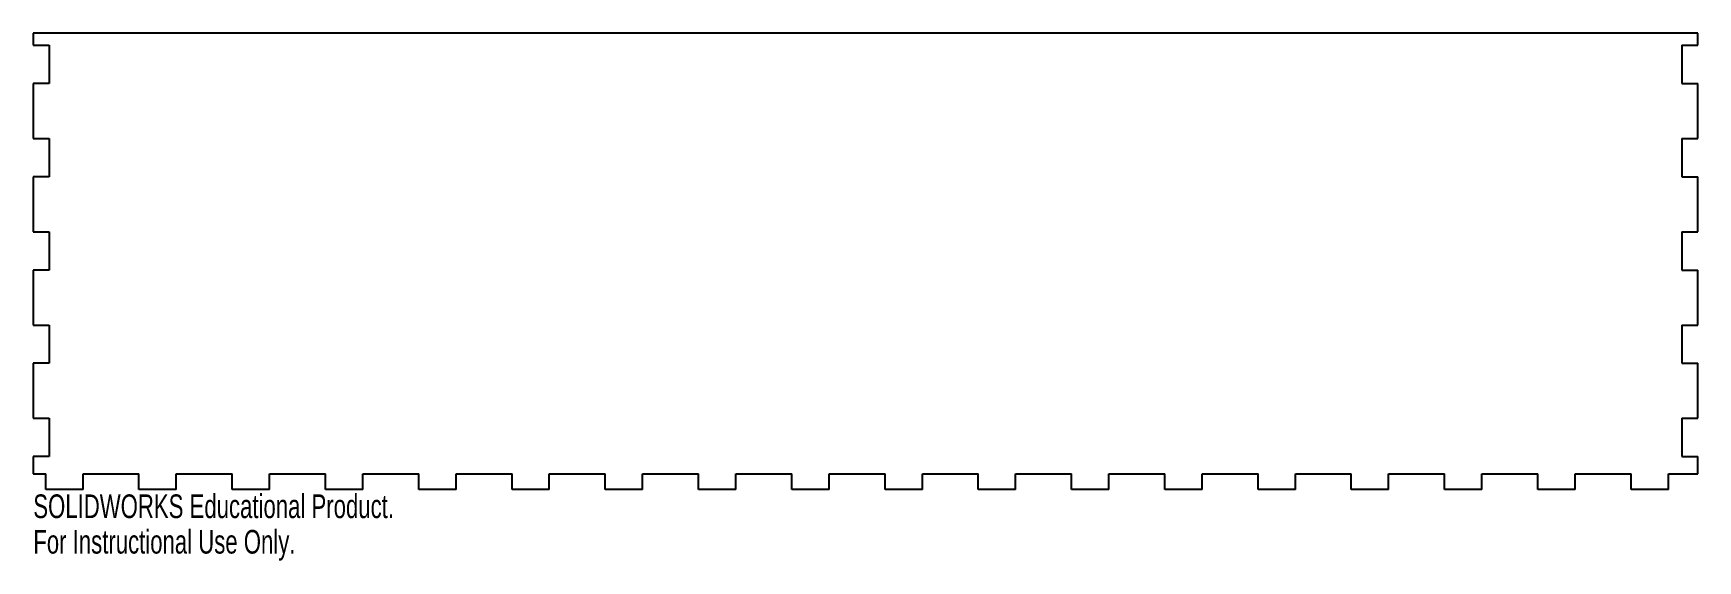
# Paper-space layout 'Flat-Pattern17' of a CAD drawing. Header units: millimetres. Extents: x 3 to 343, y -18 to 90.
import ezdxf

# ---------------------------------------------------------------- set-up
doc = ezdxf.new("R2010")
doc.units = ezdxf.units.MM
doc.styles.add('SLDTEXTSTYLE0', font='TXT', dxfattribs={"width": 0.7})

psp = doc.layouts.new('Flat-Pattern17')

# ---------------------------------------------------------------- linework, layer by layer
at = {"color": 7, "linetype": 'Continuous', "lineweight": 25}
for p, q in [((3.175, 90), (3.175, 87.56)), ((343.175, 90), (3.175, 90)), ((343.175, 87.56), (343.175, 90)), ((3.175, 87.56), (6.45, 87.56)), ((6.45, 87.56), (6.45, 79.74)), ((339.9, 87.56), (343.175, 87.56)), ((339.9, 87.56), (339.9, 79.74)), ((6.45, 79.74), (3.175, 79.74)), ((3.175, 79.74), (3.175, 68.51)), ((339.9, 79.74), (343.175, 79.74)), ((343.175, 68.51), (343.175, 79.74)), ((3.175, 68.51), (6.45, 68.51)), ((6.45, 68.51), (6.45, 60.69)), ((339.9, 68.51), (343.175, 68.51)), ((339.9, 68.51), (339.9, 60.69)), ((6.45, 60.69), (3.175, 60.69)), ((3.175, 60.69), (3.175, 49.46)), ((339.9, 60.69), (343.175, 60.69)), ((343.175, 49.46), (343.175, 60.69)), ((3.175, 49.46), (6.45, 49.46)), ((6.45, 49.46), (6.45, 41.64)), ((339.9, 49.46), (343.175, 49.46)), ((339.9, 49.46), (339.9, 41.64)), ((6.45, 41.64), (3.175, 41.64)), ((3.175, 41.64), (3.175, 30.41)), ((339.9, 41.64), (343.175, 41.64)), ((343.175, 30.41), (343.175, 41.64)), ((3.175, 30.41), (6.45, 30.41)), ((6.45, 30.41), (6.45, 22.59)), ((339.9, 30.41), (343.175, 30.41)), ((339.9, 30.41), (339.9, 22.59)), ((6.45, 22.59), (3.175, 22.59)), ((3.175, 22.59), (3.175, 11.36)), ((339.9, 22.59), (343.175, 22.59)), ((343.175, 11.36), (343.175, 22.59)), ((3.175, 11.36), (6.45, 11.36)), ((6.45, 11.36), (6.45, 3.54)), ((339.9, 11.36), (343.175, 11.36)), ((339.9, 11.36), (339.9, 3.54)), ((6.45, 3.54), (3.175, 3.54)), ((3.175, 3.54), (3.175, 0)), ((339.9, 3.54), (343.175, 3.54)), ((343.175, 0), (343.175, 3.54)), ((3.175, 0), (5.715, 0)), ((5.715, -3.175), (5.715, 0)), ((13.335, -3.175), (13.335, 0)), ((13.335, 0), (24.765, 0)), ((24.765, -3.175), (24.765, 0)), ((32.385, -3.175), (32.385, 0)), ((32.385, 0), (43.815, 0)), ((43.815, -3.175), (43.815, 0)), ((51.435, -3.175), (51.435, 0)), ((51.435, 0), (62.865, 0)), ((62.865, -3.175), (62.865, 0)), ((70.485, -3.175), (70.485, 0)), ((70.485, 0), (81.915, 0)), ((81.915, -3.175), (81.915, 0)), ((89.535, -3.175), (89.535, 0)), ((89.535, 0), (100.965, 0)), ((100.965, -3.175), (100.965, 0)), ((108.585, -3.175), (108.585, 0)), ((108.585, 0), (120.015, 0)), ((120.015, -3.175), (120.015, 0)), ((127.635, -3.175), (127.635, 0)), ((127.635, 0), (139.065, 0)), ((139.065, -3.175), (139.065, 0)), ((146.685, -3.175), (146.685, 0)), ((146.685, 0), (158.115, 0)), ((158.115, -3.175), (158.115, 0)), ((165.735, -3.175), (165.735, 0)), ((165.735, 0), (177.165, 0)), ((177.165, -3.175), (177.165, 0)), ((184.785, -3.175), (184.785, 0)), ((184.785, 0), (196.215, 0)), ((196.215, -3.175), (196.215, 0)), ((203.835, -3.175), (203.835, 0)), ((203.835, 0), (215.265, 0)), ((215.265, -3.175), (215.265, 0)), ((222.885, -3.175), (222.885, 0)), ((222.885, 0), (234.315, 0)), ((234.315, -3.175), (234.315, 0)), ((241.935, -3.175), (241.935, 0)), ((241.935, 0), (253.365, 0)), ((253.365, -3.175), (253.365, 0)), ((260.985, -3.175), (260.985, 0)), ((260.985, 0), (272.415, 0)), ((272.415, -3.175), (272.415, 0)), ((280.035, -3.175), (280.035, 0)), ((280.035, 0), (291.465, 0)), ((291.465, -3.175), (291.465, 0)), ((299.085, -3.175), (299.085, 0)), ((299.085, 0), (310.515, 0)), ((310.515, -3.175), (310.515, 0)), ((318.135, -3.175), (318.135, 0)), ((318.135, 0), (329.565, 0)), ((329.565, -3.175), (329.565, 0)), ((337.185, -3.175), (337.185, 0)), ((337.185, 0), (343.175, 0)), ((13.335, -3.175), (5.715, -3.175)), ((32.385, -3.175), (24.765, -3.175)), ((51.435, -3.175), (43.815, -3.175)), ((70.485, -3.175), (62.865, -3.175)), ((89.535, -3.175), (81.915, -3.175)), ((108.585, -3.175), (100.965, -3.175)), ((127.635, -3.175), (120.015, -3.175)), ((146.685, -3.175), (139.065, -3.175)), ((165.735, -3.175), (158.115, -3.175)), ((184.785, -3.175), (177.165, -3.175)), ((203.835, -3.175), (196.215, -3.175)), ((222.885, -3.175), (215.265, -3.175)), ((241.935, -3.175), (234.315, -3.175)), ((260.985, -3.175), (253.365, -3.175)), ((280.035, -3.175), (272.415, -3.175)), ((299.085, -3.175), (291.465, -3.175)), ((318.135, -3.175), (310.515, -3.175)), ((337.185, -3.175), (329.565, -3.175))]:
    psp.add_line(p, q, dxfattribs=at)

# ---------------------------------------------------------------- texts
at = {"color": 7, "linetype": 'Continuous', "char_height": 4.83362, "attachment_point": 1, "style": 'SLDTEXTSTYLE0'}
for s, insert in [('SOLIDWORKS Educational Product.', (3.175, -4.195)), ('For Instructional Use Only.', (3.175, -11.445))]:
    psp.add_mtext(s, dxfattribs=dict(at, insert=insert))

doc.saveas('drawing.dxf')
